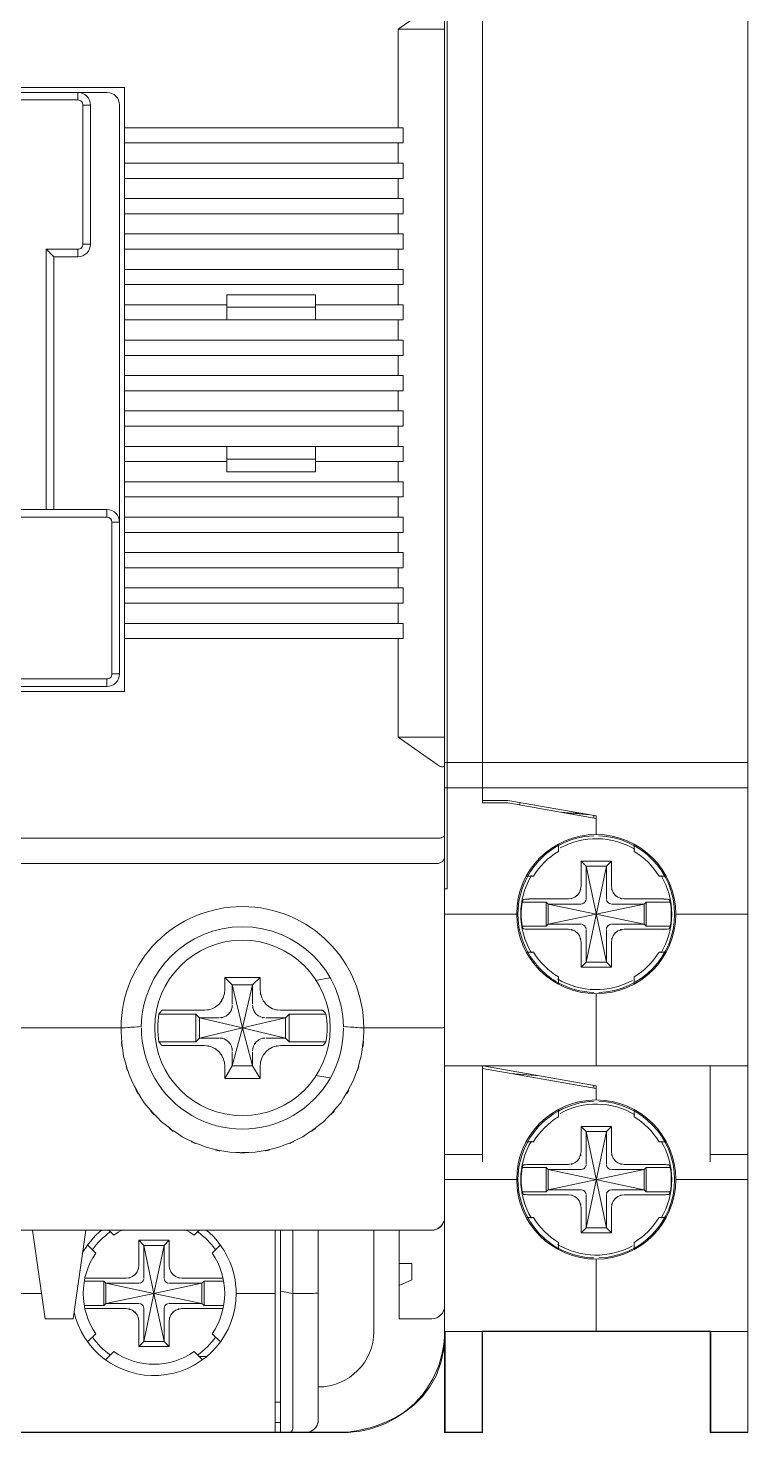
# Model space of a CAD drawing. Header units: millimetres. Extents: x 41 to 1635, y 11 to 1528.
# Drawn here: x 516.6 to 547.9, y 1107.5 to 1168.5 of the extents above; entities that cross this region are included whole.
import ezdxf

# ---------------------------------------------------------------- set-up
doc = ezdxf.new("R2010")
doc.units = ezdxf.units.MM
doc.header["$LTSCALE"] = 8
doc.layers.get('0').update_dxf_attribs({"linetype": 'CONTINUOUS'})
doc.layers.add('PDF_Geometry', color=7, linetype='CONTINUOUS')

# ---------------------------------------------------------------- blocks, each defined once
blk = doc.blocks.new('Contactor2')
at = {"layer": 'PDF_Geometry', "lineweight": 9}
for points in [[(-0.1279, -1.12246), (-0.1279, -1.17929), (-0.14921, -1.17929), (-0.14921, 0), (-0.1279, 0), (-0.1279, -0.05683)], [(0, -1.12246), (0, -1.17929), (0.02131, -1.17929), (0.02131, 0), (0, 0), (0, -0.05683)], [(-0.14778, -0.30618), (-0.14778, -0.31968), (-0.14778, -0.8596), (-0.14778, -0.87381), (-0.14921, -0.87381)], [(-0.14921, -0.37528), (-0.14921, -0.33565), (-0.14921, -0.37528), (-0.14921, -0.39072)], [(-0.06393, -0.83428), (-0.11367, -0.82551), (-0.1279, -0.82551), (-0.1279, -0.35378), (-0.11367, -0.35378), (-0.06393, -0.34503)], [(-0.15346, -0.37528), (-0.17532, -0.39072), (-0.17532, -0.44614), (-0.17761, -0.44614)], [(-0.17761, -0.45467), (-0.17532, -0.45467), (-0.17532, -0.46603), (-0.17532, -0.45467), (-0.1725, -0.45467), (-0.1725, -0.44614), (-0.17532, -0.44614), (-0.17761, -0.44614), (-0.3291, -0.44614)], [(-0.3291, -0.46603), (-0.17761, -0.46603)], [(-0.1725, -0.46603), (-0.1725, -0.47456)], [(-0.1725, -0.46603), (-0.1725, -0.47456)], [(-0.3291, -0.47456), (-0.17761, -0.47456)], [(-0.17532, -0.47456), (-0.1725, -0.47456)], [(-0.17532, -0.47456), (-0.1725, -0.47456)], [(-0.3291, -0.48593), (-0.17761, -0.48593)], [(-0.1725, -0.48593), (-0.1725, -0.49446)], [(-0.1725, -0.48593), (-0.1725, -0.49446)], [(-0.3291, -0.49446), (-0.17761, -0.49446)], [(-0.17532, -0.49446), (-0.1725, -0.49446)], [(-0.17532, -0.49446), (-0.1725, -0.49446)], [(-0.3291, -0.50581), (-0.17761, -0.50581)], [(-0.1725, -0.50581), (-0.1725, -0.51435)], [(-0.1725, -0.50581), (-0.1725, -0.51435)], [(-0.37315, -0.66068), (-0.37315, -0.51435), (-0.3554, -0.51435), (-0.3554, -0.5186), (-0.36887, -0.5186), (-0.36887, -0.66068)], [(-0.3291, -0.51435), (-0.17761, -0.51435)], [(-0.17532, -0.51435), (-0.1725, -0.51435)], [(-0.17532, -0.51435), (-0.1725, -0.51435)], [(-0.3291, -0.52569), (-0.17761, -0.52569)], [(-0.1725, -0.52569), (-0.1725, -0.53424)], [(-0.1725, -0.52569), (-0.1725, -0.53424)], [(-0.3291, -0.53424), (-0.17761, -0.53424)], [(-0.17532, -0.53424), (-0.1725, -0.53424)], [(-0.17532, -0.53424), (-0.1725, -0.53424)], [(-0.27156, -0.55413), (-0.27156, -0.53992), (-0.22183, -0.53992), (-0.22183, -0.55413)], [(-0.27156, -0.5456), (-0.3291, -0.5456)], [(-0.22183, -0.54701), (-0.27156, -0.54701)], [(-0.22183, -0.5456), (-0.17761, -0.5456)], [(-0.1725, -0.5456), (-0.1725, -0.55413)], [(-0.1725, -0.5456), (-0.1725, -0.55413)], [(-0.3291, -0.55413), (-0.17761, -0.55413)], [(-0.17532, -0.55413), (-0.1725, -0.55413)], [(-0.17532, -0.55413), (-0.1725, -0.55413)], [(-0.3291, -0.56549), (-0.17761, -0.56549)], [(-0.1725, -0.56549), (-0.1725, -0.57401)], [(-0.1725, -0.56549), (-0.1725, -0.57401)], [(-0.3291, -0.57401), (-0.17761, -0.57401)], [(-0.17532, -0.57401), (-0.1725, -0.57401)], [(-0.17532, -0.57401), (-0.1725, -0.57401)], [(-0.3291, -0.58539), (-0.17761, -0.58539)], [(-0.1725, -0.58539), (-0.1725, -0.59392)], [(-0.1725, -0.58539), (-0.1725, -0.59392)], [(-0.3291, -0.59392), (-0.17761, -0.59392)], [(-0.17532, -0.59392), (-0.1725, -0.59392)], [(-0.17532, -0.59392), (-0.1725, -0.59392)], [(-0.3291, -0.60528), (-0.17761, -0.60528)], [(-0.1725, -0.60528), (-0.1725, -0.61381)], [(-0.1725, -0.60528), (-0.1725, -0.61381)], [(-0.3291, -0.61381), (-0.17761, -0.61381)], [(-0.17532, -0.61381), (-0.1725, -0.61381)], [(-0.17532, -0.61381), (-0.1725, -0.61381)], [(-0.3291, -0.62517), (-0.17761, -0.62517)], [(-0.22183, -0.62517), (-0.22183, -0.63938), (-0.27156, -0.63938), (-0.27156, -0.62517)], [(-0.1725, -0.62517), (-0.1725, -0.63368)], [(-0.1725, -0.62517), (-0.1725, -0.63368)], [(-0.3291, -0.63368), (-0.27156, -0.63368)], [(-0.27156, -0.63226), (-0.22183, -0.63226)], [(-0.22183, -0.63368), (-0.17761, -0.63368)], [(-0.17532, -0.63368), (-0.1725, -0.63368)], [(-0.17532, -0.63368), (-0.1725, -0.63368)], [(-0.3291, -0.64506), (-0.17761, -0.64506)], [(-0.1725, -0.64506), (-0.1725, -0.6536)], [(-0.1725, -0.64506), (-0.1725, -0.6536)], [(-0.3291, -0.6536), (-0.17761, -0.6536)], [(-0.17532, -0.6536), (-0.1725, -0.6536)], [(-0.17532, -0.6536), (-0.1725, -0.6536)], [(-0.3291, -0.66494), (-0.17761, -0.66494)], [(-0.1725, -0.66494), (-0.1725, -0.67349)], [(-0.1725, -0.66494), (-0.1725, -0.67349)], [(-0.3291, -0.67349), (-0.17761, -0.67349)], [(-0.17532, -0.67349), (-0.1725, -0.67349)], [(-0.17532, -0.67349), (-0.1725, -0.67349)], [(-0.3291, -0.68483), (-0.17761, -0.68483)], [(-0.1725, -0.68483), (-0.1725, -0.69338)], [(-0.1725, -0.68483), (-0.1725, -0.69338)], [(-0.3291, -0.69338), (-0.17761, -0.69338)], [(-0.17532, -0.69338), (-0.1725, -0.69338)], [(-0.17532, -0.69338), (-0.1725, -0.69338)], [(-0.3291, -0.70474), (-0.17761, -0.70474)], [(-0.1725, -0.70474), (-0.1725, -0.71326)], [(-0.1725, -0.70474), (-0.1725, -0.71326)], [(-0.3291, -0.71326), (-0.17761, -0.71326)], [(-0.17532, -0.71326), (-0.1725, -0.71326)], [(-0.17532, -0.71326), (-0.1725, -0.71326)], [(-0.3291, -0.72464), (-0.17761, -0.72464)], [(-0.3291, -0.73314), (-0.17761, -0.73314)], [(-0.14921, -0.78857), (-0.17532, -0.78857), (-0.17532, -0.73314), (-0.17532, -0.78857), (-0.15346, -0.80401)], [(-0.14921, -0.80276), (0.02131, -0.80276)], [(-0.14921, -0.80401), (-0.14921, -0.84363)], [(0.02131, -0.84363), (0.02131, -0.80401)], [(0.02131, -0.81697), (-0.14921, -0.81697)], [(-0.1279, -0.82408), (-0.11367, -0.82408), (-0.06393, -0.83286), (-0.06393, -0.84326)], [(-0.06771, -0.83219), (-0.08368, -0.83078)], [(-0.07339, -0.83119), (-0.07915, -0.83119)], [(-0.06538, -0.83401), (-0.06538, -0.83286)], [(-0.15346, -0.8454), (-0.78431, -0.8454)], [(-0.05829, -0.87947), (-0.05829, -0.86101), (-0.06963, -0.86101), (-0.07246, -0.85818), (-0.05543, -0.85818), (-0.05543, -0.87232)], [(-0.07246, -0.85818), (-0.07246, -0.87232)], [(-0.07246, -0.91786), (-0.06963, -0.91501), (-0.05829, -0.86101), (-0.05543, -0.85818)], [(-0.05829, -0.89657), (-0.05829, -0.91501), (-0.06963, -0.86101), (-0.06963, -0.87947)], [(-0.10067, -0.8795), (-0.07964, -0.8795)], [(-0.0921, -0.89483), (-0.09096, -0.89372), (-0.09096, -0.88235), (-0.0921, -0.8812)], [(-0.0725, -0.88235), (-0.09096, -0.88235), (-0.03697, -0.89372), (-0.03697, -0.88235), (-0.03582, -0.8812)], [(-0.0725, -0.89372), (-0.09096, -0.89372), (-0.03697, -0.88235), (-0.0554, -0.88235)], [(-0.04826, -0.8795), (-0.02725, -0.8795)], [(-0.10872, -0.88803), (-0.14921, -0.88803)], [(0.02131, -0.88803), (-0.01921, -0.88803)], [(-0.07964, -0.89654), (-0.10067, -0.89654)], [(-0.07246, -0.90374), (-0.07246, -0.91786), (-0.05543, -0.91786), (-0.05829, -0.91501), (-0.06963, -0.91501), (-0.06963, -0.89657)], [(-0.02725, -0.89654), (-0.04826, -0.89654)], [(-0.05543, -0.91786), (-0.05543, -0.90374)], [(-0.27281, -0.93053), (-0.27281, -0.92354), (-0.25293, -0.92354), (-0.25293, -0.93053)], [(-0.26856, -0.93858), (-0.26856, -0.92781), (-0.27281, -0.92354)], [(-0.25718, -0.93858), (-0.25718, -0.92781), (-0.25293, -0.92354)], [(-0.27622, -0.94628), (-0.28703, -0.94628), (-0.26286, -0.95195), (-0.25718, -0.92781), (-0.26856, -0.92781), (-0.26286, -0.95195), (-0.28703, -0.95764), (-0.28703, -0.94628), (-0.28914, -0.94415), (-0.28914, -0.95978)], [(-0.22185, -0.92522), (-0.21381, -0.92389)], [(-0.06393, -0.97326), (-0.06393, -0.93276)], [(-0.30682, -0.942), (-0.28428, -0.942)], [(-0.24951, -0.95764), (-0.23871, -0.95764), (-0.26286, -0.95195), (-0.23871, -0.94628), (-0.23871, -0.95764), (-0.23657, -0.95978)], [(-0.24143, -0.942), (-0.2189, -0.942)], [(-0.26856, -0.96532), (-0.26856, -0.97326), (-0.26286, -0.95195), (-0.25718, -0.97326), (-0.25718, -0.96532)], [(-0.28428, -0.9619), (-0.30682, -0.9619)], [(-0.2189, -0.9619), (-0.24143, -0.9619)], [(-0.25293, -0.98038), (-0.25718, -0.97326), (-0.26856, -0.97326), (-0.27281, -0.98038)], [(-0.25293, -0.9734), (-0.25293, -0.98038), (-0.27281, -0.98038), (-0.27281, -0.9734)], [(-0.21381, -0.98003), (-0.22185, -0.97869)], [(-0.14921, -0.97326), (0.02131, -0.97326)], [(-0.1279, -1.02728), (-0.1279, -0.97326)], [(-0.06393, -0.98596), (-0.1279, -0.9747)], [(-0.06393, -0.99244), (-0.06393, -0.98454), (-0.12765, -0.97332)], [(-0.09589, -0.97892), (-0.11189, -0.97751)], [(0, -1.02728), (0, -0.97326)], [(-0.06538, -0.98571), (-0.06538, -0.98454)], [(-0.05829, -1.02865), (-0.05829, -1.01022), (-0.06963, -1.01022), (-0.07246, -1.00739), (-0.05543, -1.00739), (-0.05543, -1.02151)], [(-0.07246, -1.00739), (-0.07246, -1.02151)], [(-0.07246, -1.06704), (-0.06963, -1.06421), (-0.05829, -1.01022), (-0.05543, -1.00739)], [(-0.05829, -1.04576), (-0.05829, -1.06421), (-0.06963, -1.01022), (-0.06963, -1.02865)], [(-0.1279, -1.023), (-0.14921, -1.023)], [(0, -1.023), (0.02131, -1.023)], [(-0.10067, -1.02868), (-0.07964, -1.02868)], [(-0.0921, -1.04403), (-0.09096, -1.0429), (-0.09096, -1.03154), (-0.0921, -1.03039)], [(-0.0725, -1.03154), (-0.09096, -1.03154), (-0.03697, -1.0429), (-0.03697, -1.03154), (-0.03582, -1.03039)], [(-0.0725, -1.0429), (-0.09096, -1.0429), (-0.03697, -1.03154), (-0.0554, -1.03154)], [(-0.04826, -1.02868), (-0.02725, -1.02868)], [(-0.10872, -1.03721), (-0.14921, -1.03721)], [(0.02131, -1.03721), (-0.01921, -1.03721)], [(-0.07964, -1.04574), (-0.10067, -1.04574)], [(-0.07246, -1.05292), (-0.07246, -1.06704), (-0.05543, -1.06704), (-0.05829, -1.06421), (-0.06963, -1.06421), (-0.06963, -1.04576)], [(-0.02725, -1.04574), (-0.04826, -1.04574)], [(-0.05543, -1.06704), (-0.05543, -1.05292)], [(-0.35096, -1.06563), (-0.35806, -1.11536), (-0.37369, -1.11536), (-0.38081, -1.06563)], [(-0.24156, -1.06563), (-0.24156, -1.0999), (-0.24156, -1.17929)], [(-0.23446, -1.06563), (-0.23446, -1.10114), (-0.22451, -1.10114)], [(-0.17478, -1.09671), (-0.16767, -1.0936), (-0.16767, -1.08426), (-0.17478, -1.08426), (-0.17478, -1.06563)], [(-0.30407, -1.07131), (-0.30693, -1.07414), (-0.31829, -1.07414), (-0.31261, -1.10114), (-0.3396, -1.10683), (-0.3396, -1.09546), (-0.34074, -1.09433), (-0.34074, -1.10796)], [(-0.30407, -1.08546), (-0.30407, -1.07131), (-0.32114, -1.07131), (-0.32114, -1.08546)], [(-0.31829, -1.0926), (-0.31829, -1.07414), (-0.32114, -1.07131)], [(-0.30693, -1.0926), (-0.30693, -1.07414), (-0.31261, -1.10114), (-0.30693, -1.12814), (-0.31829, -1.12814), (-0.32114, -1.13099)], [(-0.06393, -1.12246), (-0.06393, -1.08197)], [(-0.35161, -1.09433), (-0.34074, -1.09433)], [(-0.34931, -1.09263), (-0.32831, -1.09263)], [(-0.32117, -1.09546), (-0.3396, -1.09546), (-0.31261, -1.10114), (-0.28561, -1.09546), (-0.28447, -1.09433), (-0.2736, -1.09433)], [(-0.28447, -1.09433), (-0.28447, -1.10796), (-0.28561, -1.10683), (-0.28561, -1.09546), (-0.30406, -1.09546)], [(-0.2969, -1.09263), (-0.27587, -1.09263)], [(-0.39643, -1.10114), (-0.37572, -1.10114)], [(-0.31829, -1.10971), (-0.31829, -1.12814), (-0.31261, -1.10114), (-0.28561, -1.10683), (-0.30406, -1.10683)], [(-0.24156, -1.0999), (-0.23446, -1.10114), (-0.23446, -1.17578)], [(-0.35161, -1.10796), (-0.34074, -1.10796), (-0.3396, -1.10683), (-0.32117, -1.10683)], [(-0.32831, -1.10968), (-0.34931, -1.10968)], [(-0.30407, -1.13099), (-0.30693, -1.12814), (-0.30693, -1.10971)], [(-0.27587, -1.10968), (-0.2969, -1.10968)], [(-0.28447, -1.10796), (-0.2736, -1.10796)], [(-0.32114, -1.11685), (-0.32114, -1.13099), (-0.30407, -1.13099), (-0.30407, -1.11685)], [(-0.28325, -1.13667), (-0.28714, -1.13667)], [(-0.24156, -1.16225), (-0.2444, -1.16225)], [(-0.24156, -1.1736), (-0.2444, -1.1736)], [(-0.69624, -1.17929), (-0.69339, -1.17929), (-0.2444, -1.17929)]]:
    blk.add_lwpolyline(points, dxfattribs=at)
for points in [[(0.02131, -0.78857), (0.02131, -0.39072), (0.02131, -0.37528), (0.02131, -0.33565), (0.02131, -0.32396), (0.02131, -0.22771), (0.02131, -0.12078), (0.02131, -0.07104), (0.02131, -0.12078, -0.000634), (0.02131, -0.12076, -0.000634)], [(-0.3291, -0.45467), (-0.17761, -0.45467), (-0.17532, -0.45467), (-0.1725, -0.45467), (-0.1725, -0.44614), (-0.17532, -0.44614), (-0.17532, -0.39072), (-0.14921, -0.39072), (-0.14921, -0.78857), (-0.14921, -0.80401), (-0.14921, -0.84363), (-0.14921, -0.85533), (-0.14921, -0.95158), (-0.14921, -1.05853), (-0.14921, -1.10825), (-0.14921, -1.12246), (0.02131, -1.12246, 0.000017), (0.02131, -1.12246, 0.000017)], [(-0.33904, -0.66068, -0.41274), (-0.33194, -0.66779), (-0.33621, -0.66779), (-0.33621, -0.75303), (-0.33194, -0.75303), (-0.33194, -0.43336, 0.413181), (-0.33904, -0.42626), (-0.40085, -0.42626), (-0.40085, -0.4305), (-0.3554, -0.4305), (-0.3554, -0.42626, -0.414562), (-0.34828, -0.43336)], [(0.02131, -1.05853, -0.000167), (0.02131, -1.05853), (0.02131, -1.10825), (0.02131, -1.05853), (0.02131, -0.95158), (0.02131, -0.85533), (0.02131, -0.84363), (0.02131, -0.80401), (0.02131, -0.78857)], [(-0.06538, -0.844, 0.120105), (-0.08526, -0.84949, 0.141402), (-0.1025, -0.86671, 0.258062), (-0.10249, -0.90933, 0.141519), (-0.08528, -0.92656, 0.119126), (-0.06538, -0.93204)], [(-0.10315, -0.86672), (-0.09922, -0.86672, -0.121641), (-0.08526, -0.85276), (-0.08526, -0.84882)], [(-0.04264, -0.8489), (-0.04264, -0.85276, -0.122382), (-0.02868, -0.86672), (-0.02482, -0.86672)], [(-0.17478, -1.08426), (-0.17478, -1.09671), (-0.17478, -1.11536), (-0.15631, -1.11536, 0.414248), (-0.14921, -1.10825), (-0.14921, -1.05853), (-0.14921, -0.95158), (-0.14921, -0.85533, -0.414731), (-0.15346, -0.8596), (-0.78431, -0.8596, -0.413917), (-0.7886, -0.85533), (-0.7886, -0.95158)], [(-0.78431, -0.95195), (-0.74311, -0.95195, -0.999897), (-0.60671, -0.95195), (-0.5371, -0.95195, -0.99981), (-0.40068, -0.95195), (-0.33108, -0.95195, -0.999723), (-0.19465, -0.95195), (-0.15346, -0.95195)], [(-0.0554, -0.89372), (-0.03697, -0.89372), (-0.03582, -0.89483), (-0.02232, -0.89483, 0.080949), (-0.02232, -0.8812), (-0.03582, -0.8812), (-0.03582, -0.89483)], [(-0.10311, -0.90933), (-0.09922, -0.90933, 0.120499), (-0.08526, -0.92329), (-0.08526, -0.92715)], [(-0.04264, -0.92715), (-0.04264, -0.92329, 0.12124), (-0.02868, -0.90933), (-0.02482, -0.90933)], [(-0.27622, -0.95764), (-0.28703, -0.95764), (-0.28914, -0.95978), (-0.30983, -0.95978, -0.082661), (-0.30983, -0.94415), (-0.28914, -0.94415)], [(-0.24951, -0.94628), (-0.23871, -0.94628), (-0.23657, -0.94415), (-0.2159, -0.94415, -0.084004), (-0.2159, -0.95978), (-0.23657, -0.95978), (-0.23657, -0.94415)], [(-0.06538, -0.99319, 0.1196), (-0.08526, -0.99867, 0.140808), (-0.1025, -1.01589, 0.257897), (-0.10249, -1.05853, 0.141519), (-0.08528, -1.07575, 0.119126), (-0.06538, -1.08124)], [(-0.10315, -1.01589), (-0.09922, -1.01589, -0.120215), (-0.08526, -1.00194), (-0.08526, -0.99801)], [(-0.04264, -0.99808), (-0.04264, -1.00194, -0.120956), (-0.02868, -1.01589), (-0.02482, -1.01589)], [(-0.03582, -1.04403), (-0.03582, -1.03039), (-0.02232, -1.03039, -0.080949), (-0.02232, -1.04403), (-0.03582, -1.04403), (-0.03697, -1.0429), (-0.0554, -1.0429)], [(-0.33807, -1.06563), (-0.33525, -1.06845, -0.03707), (-0.33001, -1.06538)], [(-0.29517, -1.06538, -0.037221), (-0.28996, -1.06845), (-0.28714, -1.06563)], [(-0.28315, -1.06556, -0.223343), (-0.2664, -1.10114), (-0.2444, -1.10114)], [(-0.14921, -1.12246, -0.414317), (-0.20604, -1.17929), (-0.22735, -1.17929), (-0.23622, -1.17929), (-0.24156, -1.17929), (-0.2444, -1.17929), (-0.2444, -1.17578), (-0.2444, -1.10114), (-0.2444, -1.06563)], [(-0.22035, -1.17336, -0.326002), (-0.22629, -1.17921, -0.041057), (-0.22735, -1.17929, 0.412357), (-0.22024, -1.17218), (-0.22024, -1.10076), (-0.22024, -1.06563)], [(-0.22024, -1.15372, 0.414077), (-0.18899, -1.12246), (-0.18899, -1.06563)], [(-0.10311, -1.05853), (-0.09922, -1.05853, 0.120561), (-0.08526, -1.07247), (-0.08526, -1.07635)], [(-0.04264, -1.07635), (-0.04264, -1.07247, 0.121302), (-0.02868, -1.05853), (-0.02482, -1.05853)], [(-0.34974, -1.12824), (-0.34532, -1.12379, -0.311873), (-0.34532, -1.0785), (-0.34976, -1.07403)], [(-0.27544, -1.07403), (-0.27989, -1.0785, -0.312329), (-0.27989, -1.12379), (-0.27544, -1.12824)], [(-0.35756, -1.11168, 0.020851), (-0.35668, -1.11485, 0.859586), (-0.26641, -1.10117)], [(-0.28547, -1.13831), (-0.28996, -1.13385, -0.312784), (-0.33525, -1.13385), (-0.33974, -1.13831)]]:
    blk.add_lwpolyline(points, format="xyb", dxfattribs=at)
for points in [[(-0.41007, -0.42342), (-0.41007, -0.50154), (-0.53796, -0.50154), (-0.53796, -0.42342), (-0.61894, -0.42342), (-0.61894, -0.76299), (-0.3291, -0.76299), (-0.3291, -0.42342)], [(-0.35254, -0.43336), (-0.34828, -0.43336), (-0.34828, -0.51149), (-0.35254, -0.51149)], [(-0.1725, -0.46603), (-0.17532, -0.46603), (-0.17761, -0.46603), (-0.17532, -0.46603)], [(-0.17532, -0.47456), (-0.17761, -0.47456), (-0.17532, -0.47456), (-0.17532, -0.48593)], [(-0.1725, -0.48593), (-0.17532, -0.48593), (-0.17761, -0.48593), (-0.17532, -0.48593)], [(-0.17532, -0.49446), (-0.17761, -0.49446), (-0.17532, -0.49446), (-0.17532, -0.50581)], [(-0.1725, -0.50581), (-0.17532, -0.50581), (-0.17761, -0.50581), (-0.17532, -0.50581)], [(-0.17532, -0.51435), (-0.17761, -0.51435), (-0.17532, -0.51435), (-0.17532, -0.52569)], [(-0.1725, -0.52569), (-0.17532, -0.52569), (-0.17761, -0.52569), (-0.17532, -0.52569)], [(-0.17532, -0.53424), (-0.17761, -0.53424), (-0.17532, -0.53424), (-0.17532, -0.5456)], [(-0.1725, -0.5456), (-0.17532, -0.5456), (-0.17761, -0.5456), (-0.17532, -0.5456)], [(-0.17532, -0.55413), (-0.17761, -0.55413), (-0.17532, -0.55413), (-0.17532, -0.56549)], [(-0.1725, -0.56549), (-0.17532, -0.56549), (-0.17761, -0.56549), (-0.17532, -0.56549)], [(-0.17532, -0.57401), (-0.17761, -0.57401), (-0.17532, -0.57401), (-0.17532, -0.58539)], [(-0.1725, -0.58539), (-0.17532, -0.58539), (-0.17761, -0.58539), (-0.17532, -0.58539)], [(-0.17532, -0.59392), (-0.17761, -0.59392), (-0.17532, -0.59392), (-0.17532, -0.60528)], [(-0.1725, -0.60528), (-0.17532, -0.60528), (-0.17761, -0.60528), (-0.17532, -0.60528)], [(-0.17532, -0.61381), (-0.17761, -0.61381), (-0.17532, -0.61381), (-0.17532, -0.62517)], [(-0.1725, -0.62517), (-0.17532, -0.62517), (-0.17761, -0.62517), (-0.17532, -0.62517)], [(-0.17532, -0.63368), (-0.17761, -0.63368), (-0.17532, -0.63368), (-0.17532, -0.64506)], [(-0.1725, -0.64506), (-0.17532, -0.64506), (-0.17761, -0.64506), (-0.17532, -0.64506)], [(-0.17532, -0.6536), (-0.17761, -0.6536), (-0.17532, -0.6536), (-0.17532, -0.66494)], [(-0.33904, -0.66068), (-0.33904, -0.66494), (-0.609, -0.66494), (-0.609, -0.66068)], [(-0.1725, -0.66494), (-0.17532, -0.66494), (-0.17761, -0.66494), (-0.17532, -0.66494)], [(-0.17532, -0.67349), (-0.17761, -0.67349), (-0.17532, -0.67349), (-0.17532, -0.68483)], [(-0.1725, -0.68483), (-0.17532, -0.68483), (-0.17761, -0.68483), (-0.17532, -0.68483)], [(-0.17532, -0.69338), (-0.17761, -0.69338), (-0.17532, -0.69338), (-0.17532, -0.70474)], [(-0.1725, -0.70474), (-0.17532, -0.70474), (-0.17761, -0.70474), (-0.17532, -0.70474)], [(-0.17532, -0.71326), (-0.17761, -0.71326), (-0.17532, -0.71326), (-0.17532, -0.72464)], [(-0.17532, -0.73314), (-0.17761, -0.73314), (-0.17532, -0.73314), (-0.1725, -0.73314), (-0.1725, -0.72464), (-0.17532, -0.72464), (-0.17761, -0.72464), (-0.17532, -0.72464), (-0.1725, -0.72464), (-0.1725, -0.73314)], [(-0.33904, -0.76014), (-0.33904, -0.75588), (-0.609, -0.75588), (-0.609, -0.76014)], [(-0.78146, -1.06563), (-0.15631, -1.06563)], [(0.02131, -1.10825), (0.02131, -1.12246)]]:
    blk.add_lwpolyline(points, close=True, dxfattribs=at)
for points in [[(-0.1056, -0.89483), (-0.0921, -0.89483), (-0.0921, -0.8812), (-0.1056, -0.8812, 0.079433)], [(-0.1056, -1.03039), (-0.0921, -1.03039), (-0.0921, -1.04403), (-0.1056, -1.04403, -0.079433)]]:
    blk.add_lwpolyline(points, format="xyb", close=True, dxfattribs=at)
at = {"layer": 'PDF_Geometry', "lineweight": 20}
blk.add_lwpolyline([(-0.14892, -1.12238), (-0.14892, -1.17908), (-0.12808, -1.17908), (-0.12808, -1.12238), (0.00039, -1.12238), (0.00039, -1.17908), (0.02122, -1.17908), (0.02122, -1.127)], dxfattribs=at)
at = {"layer": 'PDF_Geometry', "lineweight": 9}
for centre, radius in [((-0.06395, -0.888), 0.04474), ((-0.26287, -0.95196), 0.04934), ((-0.06395, -1.03718), 0.04474)]:
    blk.add_circle(centre, radius, dxfattribs=at)
for centre, radius, start, end in [((-0.3554, -0.43336), 0.00286, 359.92252, 90.0772), ((-0.35539, -0.51149), 0.00711, 269.88245, 0.00844), ((-0.35538, -0.51151), 0.00284, 269.56532, 0.43496), ((-0.33906, -0.66779), 0.00285, 0.02387, 89.70657), ((-0.33907, -0.75302), 0.00712, 270.19959, 359.915), ((-0.33905, -0.75304), 0.00284, 270.12173, 0.16488), ((-0.11388, -0.82397), 0.00734, 338.30171, 349.16118), ((-0.06395, -0.88803), 0.04404, 271.84669, 88.12167), ((-0.06396, -0.88806), 0.04246, 59.17748, 118.66895), ((-0.06398, -0.88802), 0.0424, 149.25688, 210.74312), ((-0.06406, -0.88802), 0.04253, 329.35921, 30.64079), ((-0.26288, -0.95197), 0.05685, 0.86203, 179.17085), ((-0.06396, -0.88798), 0.04246, 239.21533, 298.70721), ((-0.354, -0.60088), 0.3519, 274.34092, 274.95578), ((-0.26286, -0.95198), 0.05683, 179.96811, 0.01679), ((-0.17383, -0.62552), 0.32716, 265.0369, 265.70067), ((-0.24412, -0.90992), 0.08248, 217.76096, 218.32473), ((-0.06396, -1.03721), 0.04405, 271.86235, 88.13702), ((-0.06395, -1.03717), 0.04239, 59.14246, 118.74084), ((-0.06393, -1.03722), 0.04245, 149.2752, 210.7248), ((-0.06411, -1.03722), 0.04258, 329.37748, 30.62252), ((-0.31235, -1.10133), 0.04649, 129.69956, 151.12474), ((-0.1563, -1.05853), 0.00709, 269.95899, 0.03921), ((-0.31279, -1.10097), 0.04216, 125.09353, 144.98436), ((-0.31255, -1.10104), 0.04231, 34.98578, 54.78155), ((-0.06394, -1.03724), 0.04239, 239.12598, 298.72046), ((-0.31243, -1.10098), 0.04266, 215.13138, 234.79073), ((-0.31308, -1.10074), 0.04305, 305.39039, 324.84227)]:
    blk.add_arc(centre, radius, start, end, dxfattribs=at)
for points in [[(-0.37204, -0.51546), (-0.37371, -0.51376), (-0.37149, -0.51601), (-0.37315, -0.51435)], [(-0.37093, -0.51656), (-0.37258, -0.51492), (-0.37039, -0.51711), (-0.37204, -0.51546)], [(-0.36994, -0.51753), (-0.37142, -0.51606), (-0.36946, -0.51804), (-0.37093, -0.51656)], [(-0.36919, -0.51828), (-0.37032, -0.51717), (-0.36882, -0.51865), (-0.36994, -0.51753)], [(-0.36887, -0.5186), (-0.36935, -0.51814), (-0.36875, -0.51876), (-0.36919, -0.51828)], [(-0.15346, -0.80401), (-0.1515, -0.80525), (-0.15412, -0.80367), (-0.15214, -0.80482)], [(-0.15214, -0.80482), (-0.15033, -0.80547), (-0.15279, -0.80467), (-0.15093, -0.80522)], [(-0.15093, -0.80522), (-0.14954, -0.80531), (-0.15139, -0.80532), (-0.15, -0.80521)], [(-0.15, -0.80521), (-0.14906, -0.80467), (-0.15025, -0.8055), (-0.1494, -0.80481)], [(-0.1494, -0.80481), (-0.14903, -0.80365), (-0.14942, -0.80519), (-0.14921, -0.80401)], [(-0.14951, -0.84426), (-0.15078, -0.84522), (-0.14903, -0.84408), (-0.15039, -0.84485)], [(-0.14921, -0.84363), (-0.14956, -0.84465), (-0.14897, -0.84333), (-0.14951, -0.84426)], [(-0.15176, -0.84524), (-0.15429, -0.84554), (-0.1509, -0.84522), (-0.15346, -0.8454)], [(-0.15039, -0.84485), (-0.15244, -0.84551), (-0.14968, -0.84472), (-0.15176, -0.84524)], [(-0.07603, -0.87856), (-0.07185, -0.87493), (-0.07704, -0.88015), (-0.07343, -0.87594)], [(-0.07343, -0.87594), (-0.07164, -0.87061), (-0.07351, -0.87785), (-0.07246, -0.87232)], [(-0.05543, -0.87232), (-0.0544, -0.87783), (-0.05628, -0.87061), (-0.0545, -0.87594)], [(-0.0545, -0.87594), (-0.05087, -0.88014), (-0.05607, -0.87493), (-0.05188, -0.87856)], [(-0.10543, -0.88076), (-0.10565, -0.88142), (-0.10536, -0.88056), (-0.1056, -0.8812)], [(-0.10447, -0.87971), (-0.10554, -0.87989), (-0.10426, -0.87947), (-0.10512, -0.87992)], [(-0.10528, -0.88035), (-0.10549, -0.88099), (-0.10519, -0.88013), (-0.10543, -0.88076)], [(-0.10512, -0.87992), (-0.10536, -0.88056), (-0.10503, -0.87969), (-0.10528, -0.88035)], [(-0.10283, -0.87956), (-0.10519, -0.87981), (-0.10194, -0.8795), (-0.10447, -0.87971)], [(-0.10067, -0.8795), (-0.10397, -0.87954), (-0.09958, -0.87944), (-0.10283, -0.87956)], [(-0.07964, -0.8795), (-0.07414, -0.87847), (-0.08137, -0.88036), (-0.07603, -0.87856)], [(-0.07215, -0.88232), (-0.07039, -0.88175), (-0.07269, -0.88264), (-0.07099, -0.88187)], [(-0.07099, -0.88187), (-0.06957, -0.88061), (-0.07136, -0.8824), (-0.0701, -0.88097)], [(-0.0701, -0.88097), (-0.06933, -0.87928), (-0.07021, -0.8816), (-0.06965, -0.87981)], [(-0.05826, -0.87981), (-0.05769, -0.8816), (-0.05856, -0.87928), (-0.05781, -0.88097)], [(-0.05781, -0.88097), (-0.05653, -0.8824), (-0.05833, -0.88061), (-0.0569, -0.88187)], [(-0.0569, -0.88187), (-0.05521, -0.88264), (-0.05753, -0.88175), (-0.05574, -0.88232)], [(-0.05188, -0.87856), (-0.04653, -0.88038), (-0.05379, -0.87846), (-0.04826, -0.8795)], [(-0.02506, -0.87956), (-0.02831, -0.87944), (-0.02394, -0.87954), (-0.02725, -0.8795)], [(-0.02343, -0.87971), (-0.02596, -0.8795), (-0.02268, -0.87981), (-0.02506, -0.87956)], [(-0.02278, -0.87992), (-0.02362, -0.87947), (-0.02235, -0.87989), (-0.02343, -0.87971)], [(-0.02264, -0.88035), (-0.02286, -0.87969), (-0.02256, -0.88056), (-0.02278, -0.87992)], [(-0.02247, -0.88076), (-0.02269, -0.88013), (-0.02239, -0.88099), (-0.02264, -0.88035)], [(-0.02232, -0.8812), (-0.02256, -0.88056), (-0.02224, -0.88142), (-0.02247, -0.88076)], [(-0.1056, -0.89483), (-0.10536, -0.89549), (-0.10565, -0.89463), (-0.10543, -0.89526)], [(-0.10512, -0.89612), (-0.10426, -0.89657), (-0.10554, -0.89615), (-0.10447, -0.89633)], [(-0.10543, -0.89526), (-0.10519, -0.89592), (-0.10549, -0.89506), (-0.10528, -0.89571)], [(-0.10528, -0.89571), (-0.10503, -0.89635), (-0.10536, -0.89549), (-0.10512, -0.89612)], [(-0.10447, -0.89633), (-0.10194, -0.89654), (-0.10519, -0.89624), (-0.10283, -0.89649)], [(-0.10283, -0.89649), (-0.09958, -0.89663), (-0.10397, -0.8965), (-0.10067, -0.89654)], [(-0.07603, -0.89749), (-0.08137, -0.89568), (-0.07411, -0.89758), (-0.07964, -0.89654)], [(-0.07343, -0.9001), (-0.07704, -0.8959), (-0.07185, -0.90113), (-0.07603, -0.89749)], [(-0.07246, -0.90374), (-0.07351, -0.8982), (-0.07164, -0.90544), (-0.07343, -0.9001)], [(-0.07099, -0.89417), (-0.07269, -0.8934), (-0.07039, -0.89428), (-0.07215, -0.89374)], [(-0.0701, -0.89507), (-0.07136, -0.89364), (-0.06957, -0.89545), (-0.07099, -0.89417)], [(-0.06965, -0.89624), (-0.07021, -0.89446), (-0.06933, -0.89678), (-0.0701, -0.89507)], [(-0.05781, -0.89507), (-0.05856, -0.89678), (-0.05769, -0.89446), (-0.05826, -0.89624)], [(-0.0569, -0.89417), (-0.05833, -0.89545), (-0.05653, -0.89364), (-0.05781, -0.89507)], [(-0.05574, -0.89374), (-0.05753, -0.89428), (-0.05521, -0.8934), (-0.0569, -0.89417)], [(-0.0545, -0.90008), (-0.05628, -0.90544), (-0.0544, -0.89818), (-0.05543, -0.90374)], [(-0.05188, -0.89749), (-0.05607, -0.90111), (-0.05087, -0.8959), (-0.0545, -0.90008)], [(-0.04826, -0.89654), (-0.05378, -0.89757), (-0.04653, -0.89568), (-0.05188, -0.89749)], [(-0.02725, -0.89654), (-0.02394, -0.8965), (-0.02831, -0.89663), (-0.02506, -0.89649)], [(-0.02506, -0.89649), (-0.02268, -0.89624), (-0.02596, -0.89654), (-0.02343, -0.89633)], [(-0.02343, -0.89633), (-0.02235, -0.89615), (-0.02362, -0.89657), (-0.02278, -0.89612)], [(-0.02278, -0.89612), (-0.02256, -0.89549), (-0.02286, -0.89635), (-0.02264, -0.89571)], [(-0.02264, -0.89571), (-0.02239, -0.89506), (-0.02269, -0.89592), (-0.02247, -0.89526)], [(-0.02247, -0.89526), (-0.02224, -0.89463), (-0.02256, -0.89549), (-0.02232, -0.89483)], [(-0.27368, -0.93501), (-0.27203, -0.92833), (-0.27374, -0.93731), (-0.27281, -0.93053)], [(-0.25293, -0.93053), (-0.252, -0.93731), (-0.25371, -0.92835), (-0.25206, -0.935)], [(-0.27983, -0.94115), (-0.27406, -0.93781), (-0.28146, -0.94268), (-0.27612, -0.93871)], [(-0.27612, -0.93871), (-0.27215, -0.93338), (-0.27704, -0.94078), (-0.27368, -0.93501)], [(-0.26904, -0.94172), (-0.26806, -0.93783), (-0.26907, -0.94308), (-0.26856, -0.9391)], [(-0.25719, -0.9391), (-0.25668, -0.94306), (-0.25767, -0.93785), (-0.25671, -0.94171)], [(-0.25206, -0.935), (-0.24869, -0.94076), (-0.25358, -0.93336), (-0.24961, -0.93871)], [(-0.24961, -0.93871), (-0.24428, -0.94268), (-0.25168, -0.93779), (-0.24592, -0.94115)], [(-0.33108, -0.95393), (-0.32953, -0.97471), (-0.33235, -0.94708), (-0.32967, -0.96775)], [(-0.30983, -0.94415), (-0.3091, -0.94317), (-0.31008, -0.94447), (-0.30933, -0.9435)], [(-0.30933, -0.9435), (-0.30858, -0.94253), (-0.3096, -0.94381), (-0.30883, -0.94285)], [(-0.30883, -0.94285), (-0.30807, -0.94188), (-0.3091, -0.94317), (-0.30832, -0.94221)], [(-0.30785, -0.94207), (-0.30861, -0.94219), (-0.30763, -0.9419), (-0.30832, -0.94221)], [(-0.30682, -0.942), (-0.30832, -0.94208), (-0.30631, -0.94197), (-0.30785, -0.94207)], [(-0.28428, -0.942), (-0.27753, -0.94108), (-0.28647, -0.94279), (-0.27983, -0.94115)], [(-0.27574, -0.94629), (-0.27176, -0.94576), (-0.27699, -0.94675), (-0.27311, -0.94579)], [(-0.27311, -0.94579), (-0.26931, -0.94357), (-0.27419, -0.94682), (-0.27067, -0.94418)], [(-0.27067, -0.94418), (-0.26801, -0.94065), (-0.27126, -0.94553), (-0.26904, -0.94172)], [(-0.25671, -0.94171), (-0.25447, -0.94551), (-0.25772, -0.94063), (-0.2551, -0.94417)], [(-0.2551, -0.94417), (-0.25154, -0.94682), (-0.25644, -0.94356), (-0.25262, -0.94579)], [(-0.25262, -0.94579), (-0.24875, -0.94675), (-0.254, -0.94576), (-0.25003, -0.94629)], [(-0.24592, -0.94115), (-0.23925, -0.94281), (-0.24824, -0.94108), (-0.24143, -0.942)], [(-0.2179, -0.94207), (-0.21943, -0.94197), (-0.21742, -0.94208), (-0.2189, -0.942)], [(-0.21742, -0.94221), (-0.21811, -0.9419), (-0.21712, -0.94219), (-0.2179, -0.94207)], [(-0.21742, -0.94221), (-0.21665, -0.94317), (-0.21767, -0.94188), (-0.21693, -0.94285)], [(-0.21693, -0.94285), (-0.21612, -0.94381), (-0.21714, -0.94253), (-0.2164, -0.9435)], [(-0.2164, -0.9435), (-0.21562, -0.94447), (-0.21665, -0.94317), (-0.2159, -0.94415)], [(-0.1961, -0.96774), (-0.19339, -0.94708), (-0.19621, -0.9747), (-0.19465, -0.95393)], [(-0.33108, -0.95195), (-0.32551, -0.95165), (-0.33292, -0.95204), (-0.32736, -0.95176)], [(-0.33106, -0.95195), (-0.33108, -0.95344), (-0.33104, -0.95146), (-0.33108, -0.95294)], [(-0.33108, -0.95294), (-0.33108, -0.95443), (-0.33108, -0.95245), (-0.33108, -0.95393)], [(-0.3236, -0.95146), (-0.31775, -0.951), (-0.32551, -0.95161), (-0.31968, -0.95113)], [(-0.20604, -0.95113), (-0.20021, -0.95161), (-0.20799, -0.951), (-0.20214, -0.95146)], [(-0.19836, -0.95176), (-0.19282, -0.95204), (-0.20021, -0.95165), (-0.19465, -0.95195)], [(-0.19465, -0.95294), (-0.19471, -0.95146), (-0.19462, -0.95344), (-0.19471, -0.95195)], [(-0.19465, -0.95393), (-0.19465, -0.95245), (-0.19465, -0.95443), (-0.19465, -0.95294)], [(-0.15182, -0.95192), (-0.15429, -0.95197), (-0.15103, -0.95192), (-0.15346, -0.95195)], [(-0.15044, -0.95185), (-0.15249, -0.95199), (-0.14974, -0.95183), (-0.15182, -0.95192)], [(-0.14953, -0.95172), (-0.15099, -0.9519), (-0.14914, -0.95165), (-0.15044, -0.95185)], [(-0.14921, -0.95158), (-0.1496, -0.95185), (-0.14897, -0.95158), (-0.14953, -0.95172)], [(-0.32967, -0.96775), (-0.32371, -0.98838), (-0.33243, -0.96113), (-0.32531, -0.98139)], [(-0.30933, -0.96043), (-0.31008, -0.95944), (-0.3091, -0.96075), (-0.30983, -0.95978)], [(-0.30832, -0.96171), (-0.3091, -0.96075), (-0.30807, -0.96203), (-0.30883, -0.96107)], [(-0.30832, -0.96171), (-0.30763, -0.96199), (-0.30861, -0.96172), (-0.30785, -0.96185)], [(-0.30785, -0.96185), (-0.30631, -0.96194), (-0.30832, -0.96183), (-0.30682, -0.9619)], [(-0.27981, -0.96276), (-0.28647, -0.96113), (-0.27751, -0.96283), (-0.28428, -0.9619)], [(-0.27612, -0.96521), (-0.28146, -0.96124), (-0.27406, -0.96611), (-0.27981, -0.96276)], [(-0.2731, -0.95814), (-0.27699, -0.95718), (-0.27174, -0.95815), (-0.27574, -0.95764)], [(-0.27067, -0.95978), (-0.27417, -0.9571), (-0.26928, -0.96039), (-0.2731, -0.95814)], [(-0.26901, -0.96221), (-0.27126, -0.9584), (-0.26801, -0.96329), (-0.27067, -0.95978)], [(-0.26856, -0.96481), (-0.26904, -0.96086), (-0.26808, -0.96607), (-0.26901, -0.96221)], [(-0.25507, -0.95975), (-0.25772, -0.96328), (-0.25444, -0.95839), (-0.25671, -0.96219)], [(-0.25671, -0.96219), (-0.25767, -0.96608), (-0.25668, -0.96085), (-0.25719, -0.96481)], [(-0.25262, -0.95813), (-0.25642, -0.96035), (-0.25154, -0.9571), (-0.25507, -0.95975)], [(-0.25003, -0.95764), (-0.25396, -0.95815), (-0.24875, -0.95718), (-0.25262, -0.95813)], [(-0.24592, -0.96276), (-0.25168, -0.96611), (-0.24428, -0.96124), (-0.24961, -0.96521)], [(-0.24143, -0.9619), (-0.24822, -0.96283), (-0.23925, -0.96113), (-0.24592, -0.96276)], [(-0.2189, -0.9619), (-0.21742, -0.96183), (-0.21943, -0.96194), (-0.2179, -0.96185)], [(-0.2179, -0.96185), (-0.21712, -0.96172), (-0.21811, -0.96199), (-0.21742, -0.96171)], [(-0.21693, -0.96107), (-0.21767, -0.96203), (-0.21665, -0.96075), (-0.21742, -0.96171)], [(-0.2164, -0.96043), (-0.21714, -0.96139), (-0.21612, -0.9601), (-0.21693, -0.96107)], [(-0.2159, -0.95978), (-0.21665, -0.96075), (-0.21562, -0.95944), (-0.2164, -0.96043)], [(-0.20043, -0.98136), (-0.19333, -0.96113), (-0.20201, -0.98836), (-0.1961, -0.96774)], [(-0.27368, -0.96892), (-0.27704, -0.96315), (-0.27215, -0.97056), (-0.27612, -0.96521)], [(-0.27281, -0.9734), (-0.27374, -0.96661), (-0.27203, -0.97557), (-0.27368, -0.96892)], [(-0.25206, -0.96889), (-0.25371, -0.97557), (-0.252, -0.9666), (-0.25293, -0.9734)], [(-0.24961, -0.96521), (-0.25358, -0.97056), (-0.24868, -0.96314), (-0.25206, -0.96889)], [(-0.32531, -0.98139), (-0.31503, -1.00057), (-0.32947, -0.97539), (-0.31808, -0.99396)], [(-0.20764, -0.99396), (-0.19626, -0.97539), (-0.21068, -1.00056), (-0.20043, -0.98136)], [(-0.31808, -0.99396), (-0.304, -1.01053), (-0.32342, -0.989), (-0.30838, -1.00472)], [(-0.21733, -1.00472), (-0.20231, -0.98897), (-0.22171, -1.01053), (-0.20764, -0.99396)], [(-0.30838, -1.00472), (-0.29136, -1.01781), (-0.31456, -1.00104), (-0.29678, -1.0131)], [(-0.22894, -1.0131), (-0.21119, -1.00101), (-0.23436, -1.01781), (-0.21733, -1.00472)], [(-0.29678, -1.0131), (-0.27761, -1.02225), (-0.30351, -1.01079), (-0.28383, -1.01883)], [(-0.28383, -1.01883), (-0.26315, -1.02383), (-0.29089, -1.01797), (-0.26997, -1.02178)], [(-0.25575, -1.02176), (-0.23485, -1.01797), (-0.26256, -1.02383), (-0.24192, -1.01883)], [(-0.24192, -1.01883), (-0.22221, -1.01078), (-0.24811, -1.02225), (-0.22894, -1.0131)], [(-0.26997, -1.02178), (-0.24867, -1.02239), (-0.27707, -1.02239), (-0.25575, -1.02176)], [(-0.07603, -1.02775), (-0.07185, -1.02412), (-0.07704, -1.02933), (-0.07343, -1.02513)], [(-0.07343, -1.02513), (-0.07164, -1.01979), (-0.07351, -1.02704), (-0.07246, -1.02151)], [(-0.05543, -1.02151), (-0.0544, -1.02703), (-0.05628, -1.01979), (-0.0545, -1.02513)], [(-0.0545, -1.02513), (-0.05087, -1.02933), (-0.05607, -1.02411), (-0.05188, -1.02774)], [(-0.10543, -1.02994), (-0.10565, -1.03061), (-0.10536, -1.02972), (-0.1056, -1.03039)], [(-0.10447, -1.02889), (-0.10554, -1.02908), (-0.10426, -1.02867), (-0.10512, -1.02911)], [(-0.10528, -1.02953), (-0.10549, -1.03018), (-0.10519, -1.02932), (-0.10543, -1.02994)], [(-0.10512, -1.02911), (-0.10536, -1.02972), (-0.10503, -1.02889), (-0.10528, -1.02953)], [(-0.10283, -1.02875), (-0.10519, -1.029), (-0.10194, -1.02868), (-0.10447, -1.02889)], [(-0.10067, -1.02868), (-0.10397, -1.02874), (-0.09958, -1.02861), (-0.10283, -1.02875)], [(-0.07964, -1.02868), (-0.07414, -1.02767), (-0.08137, -1.02954), (-0.07603, -1.02775)], [(-0.07215, -1.03151), (-0.07039, -1.03096), (-0.07269, -1.03182), (-0.07099, -1.03107)], [(-0.07099, -1.03107), (-0.06957, -1.02978), (-0.07136, -1.0316), (-0.0701, -1.03017)], [(-0.0701, -1.03017), (-0.06933, -1.02846), (-0.07021, -1.03078), (-0.06965, -1.029)], [(-0.05826, -1.029), (-0.05769, -1.03078), (-0.05856, -1.02846), (-0.05781, -1.03017)], [(-0.05781, -1.03017), (-0.05653, -1.0316), (-0.05833, -1.02978), (-0.0569, -1.03107)], [(-0.0569, -1.03107), (-0.05521, -1.03182), (-0.05753, -1.03096), (-0.05574, -1.03151)], [(-0.05188, -1.02774), (-0.04653, -1.02954), (-0.05379, -1.02767), (-0.04826, -1.02868)], [(-0.02506, -1.02875), (-0.02831, -1.02861), (-0.02394, -1.02874), (-0.02725, -1.02868)], [(-0.02343, -1.02889), (-0.02596, -1.02868), (-0.02268, -1.029), (-0.02506, -1.02875)], [(-0.02278, -1.02911), (-0.02362, -1.02867), (-0.02235, -1.02908), (-0.02343, -1.02889)], [(-0.02264, -1.02953), (-0.02286, -1.02889), (-0.02256, -1.02972), (-0.02278, -1.02911)], [(-0.02247, -1.02994), (-0.02269, -1.02932), (-0.02239, -1.03018), (-0.02264, -1.02953)], [(-0.02232, -1.03039), (-0.02256, -1.02972), (-0.02224, -1.03061), (-0.02247, -1.02994)], [(-0.1056, -1.04403), (-0.10536, -1.04468), (-0.10565, -1.04382), (-0.10543, -1.04446)], [(-0.10512, -1.04532), (-0.10426, -1.04575), (-0.10554, -1.04535), (-0.10447, -1.04554)], [(-0.10543, -1.04446), (-0.10519, -1.0451), (-0.10549, -1.04425), (-0.10528, -1.0449)], [(-0.10528, -1.0449), (-0.10503, -1.04554), (-0.10536, -1.04468), (-0.10512, -1.04532)], [(-0.10447, -1.04554), (-0.10194, -1.04574), (-0.10519, -1.04543), (-0.10283, -1.04567)], [(-0.10283, -1.04567), (-0.09958, -1.04581), (-0.10397, -1.0457), (-0.10067, -1.04574)], [(-0.07603, -1.04667), (-0.08137, -1.04488), (-0.07411, -1.04675), (-0.07964, -1.04574)], [(-0.07343, -1.04931), (-0.07704, -1.04508), (-0.07185, -1.05031), (-0.07603, -1.04667)], [(-0.07246, -1.05292), (-0.07351, -1.04738), (-0.07164, -1.05463), (-0.07343, -1.04931)], [(-0.07099, -1.04336), (-0.07269, -1.0426), (-0.07039, -1.04347), (-0.07215, -1.04292)], [(-0.0701, -1.04426), (-0.07136, -1.04283), (-0.06957, -1.04464), (-0.07099, -1.04336)], [(-0.06965, -1.04543), (-0.07021, -1.04362), (-0.06933, -1.04596), (-0.0701, -1.04426)], [(-0.05781, -1.04426), (-0.05856, -1.04596), (-0.05769, -1.04362), (-0.05826, -1.04543)], [(-0.0569, -1.04336), (-0.05833, -1.04464), (-0.05653, -1.04283), (-0.05781, -1.04426)], [(-0.05574, -1.04292), (-0.05753, -1.04347), (-0.05521, -1.0426), (-0.0569, -1.04336)], [(-0.0545, -1.04929), (-0.05628, -1.05463), (-0.0544, -1.04738), (-0.05543, -1.05292)], [(-0.05186, -1.04667), (-0.05607, -1.05029), (-0.05086, -1.04508), (-0.0545, -1.04929)], [(-0.04826, -1.04574), (-0.05378, -1.04675), (-0.04653, -1.04489), (-0.05186, -1.04667)], [(-0.02725, -1.04574), (-0.02394, -1.0457), (-0.02831, -1.04581), (-0.02506, -1.04567)], [(-0.02506, -1.04567), (-0.02268, -1.04543), (-0.02596, -1.04574), (-0.02343, -1.04554)], [(-0.02343, -1.04554), (-0.02235, -1.04535), (-0.02362, -1.04575), (-0.02278, -1.04532)], [(-0.02278, -1.04532), (-0.02256, -1.04468), (-0.02286, -1.04554), (-0.02264, -1.0449)], [(-0.02264, -1.0449), (-0.02239, -1.04425), (-0.02269, -1.0451), (-0.02247, -1.04446)], [(-0.02247, -1.04446), (-0.02224, -1.04382), (-0.02256, -1.04468), (-0.02232, -1.04403)], [(-0.15631, -1.06563), (-0.15308, -1.06524), (-0.15736, -1.06596), (-0.15415, -1.06526)], [(-0.15415, -1.06526), (-0.15115, -1.06379), (-0.15508, -1.06595), (-0.15219, -1.06419)], [(-0.15219, -1.06419), (-0.14971, -1.06176), (-0.15289, -1.06515), (-0.1506, -1.06251)], [(-0.1506, -1.06251), (-0.14892, -1.05933), (-0.151, -1.06365), (-0.14957, -1.06033)], [(-0.32468, -1.09168), (-0.32046, -1.08806), (-0.32569, -1.09328), (-0.32207, -1.08907)], [(-0.32207, -1.08907), (-0.32025, -1.08372), (-0.32215, -1.09099), (-0.32114, -1.08546)], [(-0.30407, -1.08546), (-0.30304, -1.09097), (-0.30496, -1.08372), (-0.30314, -1.08907)], [(-0.30314, -1.08907), (-0.29951, -1.09326), (-0.30472, -1.08806), (-0.3005, -1.09168)], [(-0.34931, -1.09263), (-0.34994, -1.09263), (-0.35056, -1.09261), (-0.35118, -1.09265)], [(-0.32831, -1.09263), (-0.32278, -1.0916), (-0.32999, -1.09347), (-0.32468, -1.09168)], [(-0.32081, -1.09544), (-0.319, -1.09489), (-0.32136, -1.09576), (-0.31964, -1.095)], [(-0.31964, -1.095), (-0.31822, -1.09372), (-0.32001, -1.09554), (-0.31874, -1.0941)], [(-0.31874, -1.0941), (-0.31799, -1.09239), (-0.31885, -1.09472), (-0.31831, -1.09294)], [(-0.30688, -1.09294), (-0.30631, -1.09472), (-0.30722, -1.09239), (-0.30644, -1.0941)], [(-0.30644, -1.0941), (-0.30517, -1.09554), (-0.30697, -1.09372), (-0.30556, -1.095)], [(-0.30556, -1.095), (-0.30385, -1.09576), (-0.30617, -1.09489), (-0.3044, -1.09544)], [(-0.3005, -1.09168), (-0.29519, -1.09349), (-0.30243, -1.0916), (-0.2969, -1.09263)], [(-0.274, -1.09265), (-0.27462, -1.09261), (-0.27526, -1.09263), (-0.27587, -1.09263)], [(-0.22287, -1.10113), (-0.22532, -1.10115), (-0.22206, -1.10111), (-0.22451, -1.10114)], [(-0.22149, -1.10104), (-0.22351, -1.10118), (-0.22075, -1.10103), (-0.22287, -1.10113)], [(-0.22058, -1.10092), (-0.22203, -1.1011), (-0.22018, -1.10085), (-0.22149, -1.10104)], [(-0.22024, -1.10076), (-0.22064, -1.10106), (-0.22, -1.10075), (-0.22058, -1.10092)], [(-0.35118, -1.10964), (-0.35056, -1.10969), (-0.34994, -1.10968), (-0.34931, -1.10968)], [(-0.32468, -1.11061), (-0.32999, -1.10881), (-0.32276, -1.11069), (-0.32831, -1.10968)], [(-0.32207, -1.11324), (-0.32568, -1.10904), (-0.32046, -1.11424), (-0.32468, -1.11061)], [(-0.32114, -1.11685), (-0.32215, -1.11133), (-0.32025, -1.11857), (-0.32207, -1.11324)], [(-0.31964, -1.10728), (-0.32136, -1.10653), (-0.319, -1.10739), (-0.32081, -1.10686)], [(-0.31874, -1.10818), (-0.32001, -1.10676), (-0.31822, -1.10857), (-0.31964, -1.10728)], [(-0.31831, -1.10935), (-0.31885, -1.10757), (-0.31799, -1.1099), (-0.31874, -1.10818)], [(-0.30644, -1.10818), (-0.30722, -1.1099), (-0.30631, -1.10757), (-0.30688, -1.10935)], [(-0.30556, -1.10728), (-0.30697, -1.10857), (-0.30517, -1.10676), (-0.30644, -1.10818)], [(-0.3044, -1.10686), (-0.30617, -1.10739), (-0.30385, -1.10653), (-0.30556, -1.10728)], [(-0.30311, -1.11322), (-0.30496, -1.11857), (-0.30304, -1.11132), (-0.30407, -1.11685)], [(-0.3005, -1.11061), (-0.30471, -1.11424), (-0.29949, -1.10903), (-0.30311, -1.11322)], [(-0.2969, -1.10968), (-0.30243, -1.11068), (-0.29519, -1.10882), (-0.3005, -1.11061)], [(-0.27587, -1.10968), (-0.27526, -1.10968), (-0.27462, -1.10969), (-0.274, -1.10964)], [(-0.23456, -1.17711), (-0.23435, -1.17511), (-0.23457, -1.17776), (-0.23446, -1.17578)], [(-0.22035, -1.17336), (-0.22026, -1.17299), (-0.22024, -1.17258), (-0.22024, -1.17218)], [(-0.23622, -1.17929), (-0.2351, -1.17896), (-0.23654, -1.17953), (-0.23549, -1.179)], [(-0.23549, -1.179), (-0.23456, -1.17792), (-0.23571, -1.17947), (-0.23493, -1.17825)], [(-0.23493, -1.17825), (-0.23432, -1.17656), (-0.23506, -1.17883), (-0.23456, -1.17711)]]:
    blk.add_open_spline(points, degree=3, dxfattribs=at)
at = {"layer": 'PDF_Geometry', "lineweight": 20}
for points in [[(-0.20389, -1.17908), (-0.20389, -1.17908), (-0.14892, -1.17561), (-0.14892, -1.12238)], [(-0.72993, -1.17908), (-0.67611, -1.17908), (-0.20389, -1.17908), (-0.20389, -1.17908)]]:
    blk.add_open_spline(points, degree=3, dxfattribs=at)

msp = doc.modelspace()

# ---------------------------------------------------------------- block references
at = {"xscale": 77.2830491534508, "yscale": 77.2830491534508, "zscale": 77.2830491534508}
msp.add_blockref('Contactor2', (546.241, 1198.647), dxfattribs=at)

doc.saveas('drawing.dxf')
